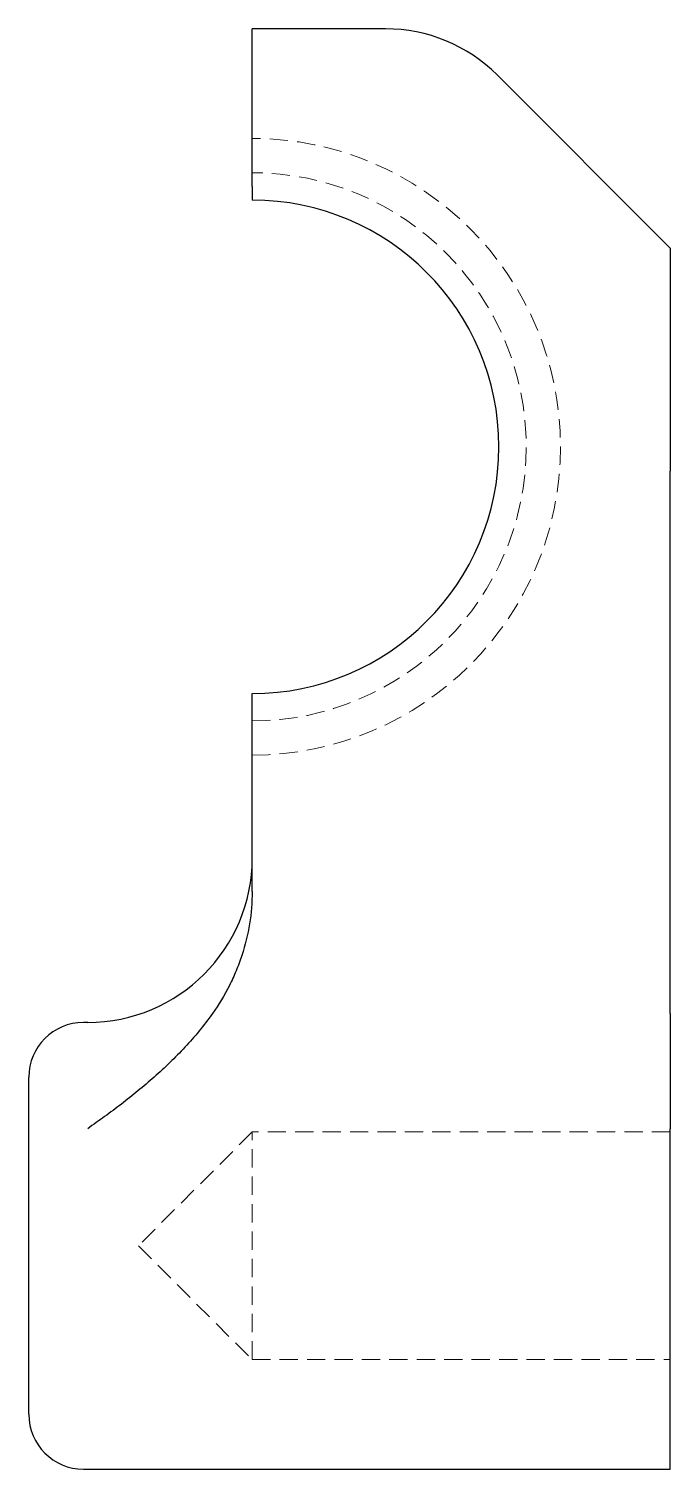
# Model space of a CAD drawing. Header units: millimetres. Extents: x 65 to 245, y 4 to 180.
# Drawn here: x 200.7 to 245.3, y 7 to 107 of the extents above.
import ezdxf

# ---------------------------------------------------------------- set-up
doc = ezdxf.new("R2010")
doc.units = ezdxf.units.MM
doc.linetypes.add('HIDDEN', pattern=[1.905, 1.27, -0.635])

msp = doc.modelspace()

# ---------------------------------------------------------------- linework, layer by layer
at = {"color": 7, "linetype": 'Continuous', "lineweight": 25}
for p, q in [((225.51, 107), (216.24, 107)), ((216.24, 96.06), (216.24, 107)), ((245.26, 91.78), (233.25, 103.8)), ((216.24, 96.06), (216.24, 95.11)), ((245.26, 91.78), (245.26, 76.3)), ((245.26, 38.63), (245.26, 76.3)), ((216.24, 47.11), (216.24, 60.85)), ((204.83, 38.02), (204.54, 38.02)), ((245.26, 38.63), (245.26, 30.64)), ((200.74, 10.81), (200.74, 34.21)), ((245.26, 7), (245.26, 30.64)), ((204.54, 7), (245.26, 7))]:
    msp.add_line(p, q, dxfattribs=at)
at = {"color": 7, "linetype": 'HIDDEN', "lineweight": 18}
for p, q in [((216.24, 30.41), (208.35, 22.51)), ((216.24, 14.61), (216.24, 30.41)), ((245.26, 30.41), (216.24, 30.41)), ((208.35, 22.51), (216.24, 14.61)), ((216.24, 14.61), (245.26, 14.61))]:
    msp.add_line(p, q, dxfattribs=at)
at = {"color": 7, "linetype": 'Continuous', "lineweight": 25}
for centre, radius, start, end in [((225.51, 96.06), 10.94, 45, 90), ((216.24, 77.98), 17.13, 270, 90), ((204.83, 49.44), 11.42, 270, 0), ((204.54, 34.21), 3.81, 90, 180), ((204.54, 10.81), 3.81, 180, 270)]:
    msp.add_arc(centre, radius, start, end, dxfattribs=at)
at = {"color": 7, "linetype": 'HIDDEN', "lineweight": 18}
for radius in [21.41, 19.03]:
    msp.add_arc((216.24, 77.98), radius, 270, 90, dxfattribs=at)
at = {"color": 7, "linetype": 'Continuous', "lineweight": 25}
for points, knots in [([(216.24, 47.11), (216.24, 46.35), (216.18, 45.6), (215.94, 44.12), (215.76, 43.39), (215.41, 42.31), (215.27, 41.95), (214.98, 41.25), (214.83, 40.91), (214.32, 39.9), (213.93, 39.25), (213.48, 38.63)], [0, 0, 0, 0, 0.25, 0.25, 0.5, 0.5, 0.625, 0.625, 0.75, 0.75, 1, 1, 1, 1]), ([(213.48, 38.63), (212.9, 37.8), (212.25, 37.03), (210.9, 35.57), (210.18, 34.88), (208.7, 33.57), (207.93, 32.95), (206.78, 32.05), (206.39, 31.76), (205.8, 31.34), (205.61, 31.2), (205.22, 30.92), (205.02, 30.78), (204.83, 30.64)], [0, 0, 0, 0, 0.25, 0.25, 0.5, 0.5, 0.75, 0.75, 0.875, 0.875, 0.9375, 0.9375, 1, 1, 1, 1])]:
    msp.add_open_spline(points, degree=3, knots=knots, dxfattribs=at)

doc.saveas('drawing.dxf')
